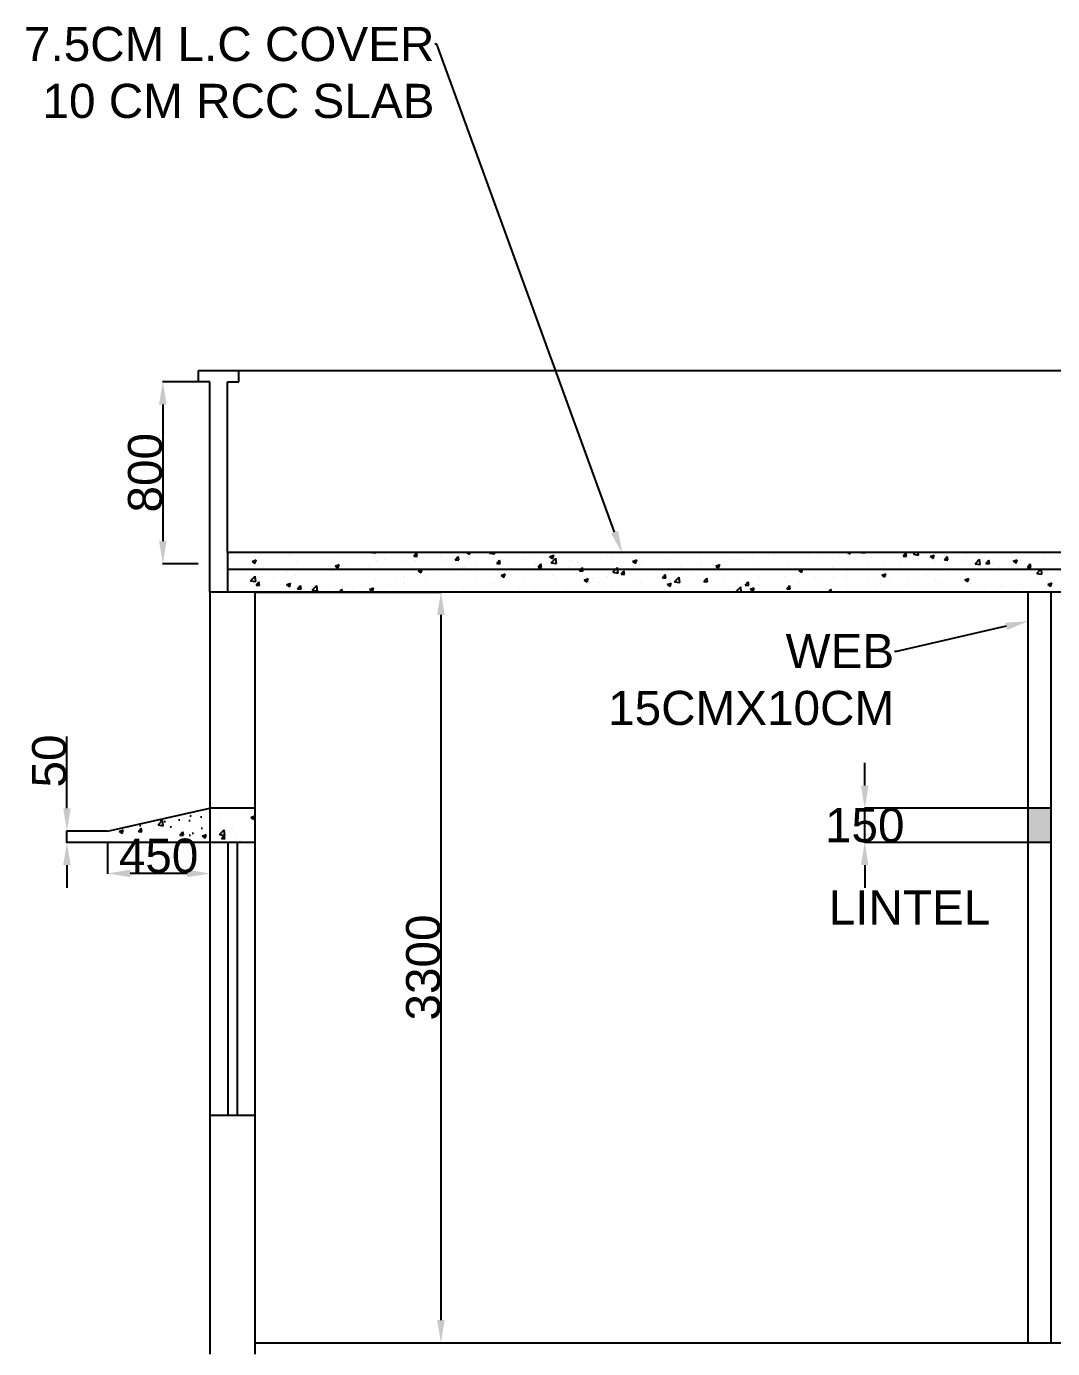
# Model space of a CAD drawing. Header units: millimetres. Extents: x -1589 to 35168, y -1989 to 23976.
# Drawn here: x -767 to 3745, y 17676 to 23488 of the extents above; entities that cross this region are included whole.
import ezdxf
from ezdxf import colors
from ezdxf.entities.mleader import LeaderData, LeaderLine
from ezdxf.math import Vec2, Vec3

# ---------------------------------------------------------------- set-up
doc = ezdxf.new("R2010")
doc.units = ezdxf.units.MM
doc.layers.get('0').update_dxf_attribs({"true_color": 0xc2ced6})
doc.styles.get("Standard").update_dxf_attribs({"font": 'arial.ttf'})
doc.dimstyles.new('ISO-25', dxfattribs={"dimtxt": 2.5, "dimasz": 2.5, "dimexe": 1.25, "dimexo": 0.625, "dimtad": 1, "dimtxsty": 'Standard', "dimcen": 2.5, "dimadec": 0, "dimazin": 0, "dimtfac": 1, "dimtmove": 0, "dimatfit": 3, "dimfxl": 1, "dimarcsym": 0})

# ---------------------------------------------------------------- blocks, each defined once
blk = doc.blocks.new('*D31')
at = {"color": 0, "lineweight": -2, "transparency": 16777216}
for p, q in [((2919, 20150.8), (2919, 20250.8)), ((3637.7, 20050.8), (2917.7, 20050.8)), ((2919, 19900.8), (2919, 20050.8)), ((3637.7, 19900.8), (2917.7, 19900.8)), ((2919, 19800.8), (2919, 19700.8))]:
    blk.add_line(p, q, dxfattribs=at)
at = {"color": 0, "transparency": 16777216}
for points in [[(2902.3, 20150.8), (2935.7, 20150.8), (2919, 20050.8)], [(2902.3, 19800.8), (2935.7, 19800.8), (2919, 19900.8)]]:
    blk.add_solid(points, dxfattribs=at)
at = {"layer": 'Defpoints', "color": 0, "transparency": 16777216}
for p in [(2919, 20050.8), (3638.3, 20050.8), (3638.3, 19900.8)]:
    blk.add_point(p, dxfattribs=at)
at = {"color": 0, "transparency": 16777216, "insert": (2919, 19975.8), "char_height": 150, "attachment_point": 5}
blk.add_mtext('150', dxfattribs=at)
blk = doc.blocks.new('*D33')
at = {"color": 0, "lineweight": -2, "transparency": 16777216}
for p, q in [((-11.5, 21925.8), (-168.5, 21925.8)), ((-167.3, 21825.8), (-167.3, 21225.8)), ((-11.5, 21125.8), (-168.5, 21125.8))]:
    blk.add_line(p, q, dxfattribs=at)
at = {"color": 0, "transparency": 16777216}
for points in [[(-183.9, 21825.8), (-150.6, 21825.8), (-167.3, 21925.8)], [(-183.9, 21225.8), (-150.6, 21225.8), (-167.3, 21125.8)]]:
    blk.add_solid(points, dxfattribs=at)
at = {"layer": 'Defpoints', "color": 0, "transparency": 16777216}
for p in [(-10.9, 21925.8), (-167.3, 21125.8), (-10.9, 21125.8)]:
    blk.add_point(p, dxfattribs=at)
at = {"color": 0, "transparency": 16777216, "insert": (-244.5, 21525.8), "char_height": 150, "attachment_point": 5, "rotation": 90}
blk.add_mtext('800', dxfattribs=at)
blk = doc.blocks.new('*D34')
at = {"color": 0, "lineweight": -2, "transparency": 16777216}
for p, q in [((-410.9, 19900.2), (-410.9, 19763)), ((39.1, 19900.2), (39.1, 19763)), ((-60.9, 19764.3), (-310.9, 19764.3))]:
    blk.add_line(p, q, dxfattribs=at)
at = {"color": 0, "transparency": 16777216}
for points in [[(-310.9, 19780.9), (-310.9, 19747.6), (-410.9, 19764.3)], [(-60.9, 19780.9), (-60.9, 19747.6), (39.1, 19764.3)]]:
    blk.add_solid(points, dxfattribs=at)
at = {"layer": 'Defpoints', "color": 0, "transparency": 16777216}
for p in [(-410.9, 19900.8), (39.1, 19900.8), (-410.9, 19764.3)]:
    blk.add_point(p, dxfattribs=at)
at = {"color": 0, "transparency": 16777216, "insert": (-185.9, 19841.5), "char_height": 150, "attachment_point": 5}
blk.add_mtext('450', dxfattribs=at)
blk = doc.blocks.new('*D35')
at = {"color": 0, "lineweight": -2, "transparency": 16777216}
for p, q in [((-589, 20050.8), (-589, 20366.5)), ((-411.5, 19950.8), (-590.2, 19950.8)), ((-589, 19900.8), (-589, 19950.8)), ((-411.5, 19900.8), (-590.2, 19900.8)), ((-589, 19800.8), (-589, 19700.8))]:
    blk.add_line(p, q, dxfattribs=at)
at = {"color": 0, "transparency": 16777216}
for points in [[(-605.6, 20050.8), (-572.3, 20050.8), (-589, 19950.8)], [(-605.6, 19800.8), (-572.3, 19800.8), (-589, 19900.8)]]:
    blk.add_solid(points, dxfattribs=at)
at = {"layer": 'Defpoints', "color": 0, "transparency": 16777216}
for p in [(-589, 19950.8), (-410.9, 19950.8), (-410.9, 19900.8)]:
    blk.add_point(p, dxfattribs=at)
at = {"color": 0, "transparency": 16777216, "insert": (-666.2, 20258.7), "char_height": 150, "attachment_point": 5, "rotation": 90}
blk.add_mtext('50', dxfattribs=at)
blk = doc.blocks.new('*D39')
at = {"color": 0, "lineweight": -2, "transparency": 16777216}
for p, q in [((239.7, 21000.8), (1056.7, 21000.8)), ((1055.5, 20900.8), (1055.5, 17800.8)), ((239.7, 17700.8), (1056.7, 17700.8))]:
    blk.add_line(p, q, dxfattribs=at)
at = {"color": 0, "transparency": 16777216}
for points in [[(1038.8, 20900.8), (1072.1, 20900.8), (1055.5, 21000.8)], [(1038.8, 17800.8), (1072.1, 17800.8), (1055.5, 17700.8)]]:
    blk.add_solid(points, dxfattribs=at)
at = {"layer": 'Defpoints', "color": 0, "transparency": 16777216}
for p in [(239.1, 21000.8), (239.1, 17700.8), (1055.5, 17700.8)]:
    blk.add_point(p, dxfattribs=at)
at = {"color": 0, "transparency": 16777216, "insert": (978.2, 19350.8), "char_height": 150, "attachment_point": 5, "rotation": 90}
blk.add_mtext('3300', dxfattribs=at)

msp = doc.modelspace()

# ---------------------------------------------------------------- hatches: boundary and pattern name
h = msp.add_hatch()
h.set_pattern_fill('AR-CONC', color=256)
h.paths.add_polyline_path([(39.07928, 20050.84737), (-410.92072, 19950.84737), (-410.92072, 19900.84737), (39.07928, 19900.84737)])
h = msp.add_hatch()
h.set_pattern_fill('AR-CONC', color=256)
h.paths.add_polyline_path([(339.07928, 16715.10329), (39.07928, 16715.10329), (39.07928, 16565.10329), (339.07928, 16565.10329)])
h.paths.add_polyline_path([(3739.07928, 16700.84737), (3639.07928, 16700.84737), (3639.07928, 16550.84737), (3739.07928, 16550.84737)])
h.paths.add_polyline_path([(3738.34289, 20050.84737), (3638.34289, 20050.84737), (3638.34289, 19900.84737), (3738.34289, 19900.84737)])

# ---------------------------------------------------------------- linework, layer by layer
for p, q in [((-10.92072, 21925.84737), (-10.92072, 21975.84737)), ((-10.92072, 21975.84737), (39.07928, 21975.84737)), ((39.07928, 21975.84737), (117.2048, 21975.84737)), ((117.2048, 21975.84737), (5139.07928, 21975.84737)), ((167.2048, 21925.84737), (167.2048, 21975.84737)), ((39.07928, 21925.84737), (-10.92072, 21925.84737)), ((39.07928, 21000.84737), (39.07928, 21925.84737)), ((117.2048, 21175.84737), (117.2048, 21925.84737)), ((117.2048, 21925.84737), (167.2048, 21925.84737)), ((5139.07928, 21175.84737), (117.2048, 21175.84737)), ((117.2048, 21175.84737), (117.2048, 21000.84737)), ((5139.07928, 21100.84737), (117.2048, 21100.84737)), ((5139.07928, 21000.84737), (39.07928, 21000.84737)), ((39.07928, 21000.84737), (39.07928, 17650.84737)), ((239.07928, 17650.84737), (239.07928, 21000.84737)), ((3638.34289, 17700.84737), (3638.34289, 21000.84737)), ((3738.34289, 17700.84737), (3738.34289, 21000.84737)), ((-410.92072, 19950.84737), (39.07928, 20050.84737)), ((239.07928, 20050.84737), (39.07928, 20050.84737)), ((3738.34289, 20050.84737), (3638.34289, 20050.84737)), ((39.07928, 19900.84737), (-410.92072, 19900.84737)), ((239.07928, 19900.84737), (39.07928, 19900.84737)), ((119.07928, 19900.84737), (119.07928, 18700.84737)), ((159.07928, 19900.84737), (159.07928, 18700.84737)), ((3738.34289, 19900.84737), (3638.34289, 19900.84737)), ((239.07928, 18700.84737), (39.07928, 18700.84737)), ((239.07928, 17700.84737), (7939.07928, 17700.84737)), ((3738.34289, 17700.84737), (5139.07928, 17700.84737))]:
    msp.add_line(p, q)
at = {"linetype": 'Continuous'}
for p, q in [((128.17617, 21174.38369), (128.17617, 21174.38369)), ((263.76676, 21168.65494), (263.76676, 21168.65494)), ((384.60516, 21170.12576), (384.60516, 21170.12576)), ((386.03492, 21160.43391), (386.03492, 21160.43391)), ((399.35736, 21162.9262), (399.35736, 21162.9262)), ((482.23283, 21173.09861), (482.23283, 21173.09861)), ((534.94795, 21157.19745), (534.94795, 21157.19745)), ((569.63093, 21159.70527), (569.63093, 21159.70527)), ((754.29476, 21175.00709), (769.47676, 21173.67884)), ((754.29477, 21175.00729), (754.99969, 21175.84737)), ((769.52513, 21173.68775), (769.12676, 21175.84737)), ((936.47942, 21159.068), (951.66143, 21157.73974)), ((936.47944, 21159.0682), (948.72455, 21173.66135)), ((951.70924, 21157.74856), (948.77234, 21173.66996)), ((1032.37214, 21174.06442), (1032.37214, 21174.06442)), ((1055.80922, 21157.22777), (1055.80922, 21157.22777)), ((1118.66411, 21143.12912), (1130.90922, 21157.72226)), ((1133.89335, 21141.80936), (1130.95645, 21157.73076)), ((1169.97681, 21175.84737), (1181.17076, 21168.29696)), ((1181.17265, 21168.2963), (1183.70632, 21175.84737)), ((1269.48856, 21172.34135), (1272.85257, 21175.84737)), ((1269.49758, 21172.32223), (1292.08748, 21168.81873)), ((1292.09066, 21168.83927), (1291.27539, 21175.84737)), ((1447.91914, 21160.71179), (1447.91914, 21160.71179)), ((1533.56704, 21156.47663), (1546.20157, 21147.95453)), ((1533.5735, 21156.49087), (1551.3582, 21163.31778)), ((1546.20345, 21147.95387), (1551.35362, 21163.30288)), ((1550.33072, 21160.58267), (1550.33072, 21160.58267)), ((1789.7994, 21162.47581), (1789.7994, 21162.47581)), ((1805.03975, 21155.7948), (1805.03975, 21155.7948)), ((1853.38571, 21170.84711), (1853.38571, 21170.84711)), ((2198.0977, 21164.52133), (2198.0977, 21164.52133)), ((2494.56153, 21168.61201), (2494.56153, 21168.61201)), ((2523.16001, 21167.64097), (2523.16001, 21167.64097)), ((2537.30476, 21171.98735), (2537.30476, 21171.98735)), ((2672.89536, 21166.2586), (2672.89536, 21166.2586)), ((2808.48595, 21160.52986), (2808.48595, 21160.52986)), ((2844.3364, 21175.84737), (2854.71042, 21168.85)), ((2844.35333, 21167.3003), (2844.35333, 21167.3003)), ((2854.71225, 21168.84937), (2857.06035, 21175.84737)), ((2905.26735, 21174.79482), (2920.44936, 21173.46656)), ((2905.26738, 21174.79511), (2906.15034, 21175.84737)), ((2920.49161, 21173.47435), (2920.05388, 21175.84737)), ((3087.45202, 21158.85572), (3102.63403, 21157.52747)), ((3087.45205, 21158.85602), (3099.69715, 21173.44917)), ((3102.67573, 21157.53515), (3099.73882, 21173.45655)), ((3133.36694, 21167.5135), (3141.36324, 21175.84737)), ((3133.37507, 21167.49626), (3155.96497, 21163.99276)), ((3155.96784, 21164.01128), (3154.59091, 21175.84737)), ((3207.1067, 21157.02967), (3219.74124, 21148.50757)), ((3207.11349, 21157.04464), (3224.8982, 21163.87155)), ((3219.74305, 21148.50695), (3224.89322, 21163.85596)), ((3257.15019, 21172.88901), (3257.15019, 21172.88901)), ((3269.63672, 21142.91694), (3281.88182, 21157.51008)), ((3284.85984, 21141.59596), (3281.92294, 21157.51736)), ((3297.29298, 21171.73341), (3297.29298, 21171.73341)), ((3372.84974, 21169.61853), (3372.84974, 21169.61853)), ((3432.88357, 21166.00467), (3432.88357, 21166.00467)), ((3494.23618, 21172.86253), (3494.23618, 21172.86253)), ((3568.47417, 21160.27592), (3568.47417, 21160.27592)), ((3729.97035, 21164.70154), (3729.97035, 21164.70154)), ((122.26796, 21133.19749), (122.26796, 21133.19749)), ((162.03481, 21130.94374), (162.03481, 21130.94374)), ((225.05819, 21135.58115), (237.69272, 21127.05905)), ((225.06438, 21135.59481), (242.84909, 21142.42172)), ((237.69464, 21127.05837), (242.84481, 21142.40738)), ((254.19223, 21152.24147), (254.19223, 21152.24147)), ((273.37256, 21108.85229), (273.37256, 21108.85229)), ((322.4486, 21152.06262), (322.4486, 21152.06262)), ((421.50174, 21134.27878), (421.50174, 21134.27878)), ((509.81361, 21101.83145), (509.81361, 21101.83145)), ((590.089, 21115.23872), (602.72353, 21106.71662)), ((590.09526, 21115.25252), (607.87996, 21122.07943)), ((602.72544, 21106.71595), (607.87561, 21122.06496)), ((639.41328, 21102.40821), (639.41328, 21102.40821)), ((641.73788, 21120.87543), (641.73788, 21120.87543)), ((670.53855, 21151.46871), (670.53855, 21151.46871)), ((735.61119, 21115.0729), (735.61119, 21115.0729)), ((772.15081, 21138.75972), (772.15081, 21138.75972)), ((806.12914, 21145.73997), (806.12914, 21145.73997)), ((896.02499, 21136.19178), (896.02499, 21136.19178)), ((900.44787, 21155.02044), (900.44787, 21155.02044)), ((941.71974, 21140.01122), (941.71974, 21140.01122)), ((955.12613, 21094.91024), (970.59289, 21100.84737)), ((959.6113, 21144.56308), (959.6113, 21144.56308)), ((967.75623, 21086.37353), (972.61276, 21100.84737)), ((970.59289, 21100.84737), (972.91084, 21101.73715)), ((972.61276, 21100.84737), (972.90641, 21101.72254)), ((1077.31033, 21134.28248), (1077.31033, 21134.28248)), ((1118.66409, 21143.1289), (1133.8461, 21141.80065)), ((1151.66078, 21109.85881), (1151.66078, 21109.85881)), ((1159.69646, 21107.39367), (1159.69646, 21107.39367)), ((1212.90093, 21128.55373), (1212.90093, 21128.55373)), ((1287.99352, 21123.6544), (1287.99352, 21123.6544)), ((1299.78996, 21135.2853), (1299.78996, 21135.2853)), ((1300.84876, 21127.18981), (1316.03077, 21125.86156)), ((1300.84878, 21127.19003), (1313.09388, 21141.78318)), ((1309.18758, 21099.20207), (1309.18758, 21099.20207)), ((1316.07747, 21125.87016), (1313.14056, 21141.79156)), ((1348.49152, 21122.82499), (1348.49152, 21122.82499)), ((1419.91779, 21142.69838), (1419.91779, 21142.69838)), ((1469.60137, 21120.32094), (1469.60137, 21120.32094)), ((1483.03343, 21111.25072), (1498.21544, 21109.92246)), ((1483.03345, 21111.25095), (1495.27855, 21125.84409)), ((1484.08212, 21117.09625), (1484.08212, 21117.09625)), ((1498.26158, 21109.93097), (1495.32467, 21125.85237)), ((1508.78138, 21104.94182), (1508.78138, 21104.94182)), ((1533.18769, 21128.69224), (1533.18769, 21128.69224)), ((1540.5676, 21130.29902), (1560.35128, 21150.91786)), ((1540.57647, 21130.28021), (1563.16637, 21126.77671)), ((1563.1695, 21126.79692), (1560.36328, 21150.91926)), ((1619.67271, 21111.3675), (1619.67271, 21111.3675)), ((1629.3856, 21141.35694), (1629.3856, 21141.35694)), ((1656.91056, 21130.36831), (1656.91056, 21130.36831)), ((1665.21812, 21095.31186), (1669.86296, 21100.84737)), ((1669.86296, 21100.84737), (1677.46322, 21109.90501)), ((1679.18109, 21100.84737), (1677.50879, 21109.91317)), ((1680.44569, 21093.99177), (1679.18109, 21100.84737)), ((1755.26331, 21105.63876), (1755.26331, 21105.63876)), ((1807.46344, 21111.33234), (1807.46344, 21111.33234)), ((1811.64664, 21088.25669), (1823.72734, 21100.84737)), ((1823.72734, 21100.84737), (1831.43032, 21108.87554)), ((1832.37622, 21100.84737), (1831.44212, 21108.87691)), ((1834.24834, 21084.75456), (1832.37622, 21100.84737)), ((1890.8539, 21099.91001), (1890.8539, 21099.91001)), ((1898.59785, 21136.1342), (1911.23238, 21127.6121)), ((1898.60437, 21136.14858), (1916.38908, 21142.97549)), ((1911.23424, 21127.61145), (1916.38442, 21142.96046)), ((1937.87637, 21129.21663), (1937.87637, 21129.21663)), ((2043.17776, 21104.45011), (2043.17776, 21104.45011)), ((2066.17343, 21145.47735), (2066.17343, 21145.47735)), ((2106.76407, 21112.82141), (2106.76407, 21112.82141)), ((2198.30316, 21117.75903), (2198.30316, 21117.75903)), ((2202.96199, 21125.4861), (2202.96199, 21125.4861)), ((2263.62866, 21115.79177), (2276.26319, 21107.26967)), ((2263.63525, 21115.8063), (2281.41996, 21122.63321)), ((2276.26504, 21107.26903), (2281.41521, 21122.61803)), ((2325.42202, 21097.85058), (2325.42202, 21097.85058)), ((2346.43234, 21143.18552), (2346.43234, 21143.18552)), ((2363.37578, 21146.60498), (2363.37578, 21146.60498)), ((2426.9621, 21154.97628), (2426.9621, 21154.97628)), ((2453.71908, 21114.11131), (2453.71908, 21114.11131)), ((2585.64335, 21133.15529), (2585.64335, 21133.15529)), ((2628.66613, 21095.46401), (2642.69025, 21100.84737)), ((2641.29583, 21086.9266), (2645.96678, 21100.84737)), ((2642.69025, 21100.84737), (2646.45083, 21102.29092)), ((2645.96678, 21100.84737), (2646.44601, 21102.27561)), ((2716.05628, 21151.03958), (2716.05628, 21151.03958)), ((2776.53837, 21109.61527), (2776.53837, 21109.61527)), ((2936.95217, 21130.73414), (2936.95217, 21130.73414)), ((2944.07655, 21154.80112), (2944.07655, 21154.80112)), ((2973.189, 21101.78925), (2973.189, 21101.78925)), ((3000.53848, 21139.10544), (3000.53848, 21139.10544)), ((3076.59138, 21118.76555), (3076.59138, 21118.76555)), ((3079.66714, 21149.07237), (3079.66714, 21149.07237)), ((3096.73639, 21151.77014), (3096.73639, 21151.77014)), ((3103.60193, 21119.67354), (3103.60193, 21119.67354)), ((3215.25774, 21143.34363), (3215.25774, 21143.34363)), ((3224.72056, 21144.19204), (3224.72056, 21144.19204)), ((3231.89899, 21135.93426), (3231.89899, 21135.93426)), ((3269.63669, 21142.91663), (3284.8187, 21141.58838)), ((3350.84833, 21137.61488), (3350.84833, 21137.61488)), ((3363.82325, 21154.97824), (3363.82325, 21154.97824)), ((3404.44598, 21125.47118), (3424.22966, 21146.09002)), ((3404.45396, 21125.45425), (3427.04386, 21121.95075)), ((3427.04668, 21121.96893), (3424.24046, 21146.09128)), ((3433.71198, 21113.84856), (3433.71198, 21113.84856)), ((3451.82136, 21126.97754), (3467.00337, 21125.64928)), ((3451.82139, 21126.97785), (3464.06649, 21141.571)), ((3467.04395, 21125.65676), (3464.10705, 21141.57816)), ((3486.43893, 21131.88614), (3486.43893, 21131.88614)), ((3510.52855, 21114.86331), (3510.52855, 21114.86331)), ((3572.13751, 21136.68724), (3584.77205, 21128.16514)), ((3572.14437, 21136.70236), (3589.92907, 21143.52927)), ((3574.11487, 21123.2346), (3574.11487, 21123.2346)), ((3581.84116, 21139.27505), (3581.84116, 21139.27505)), ((3584.77384, 21128.16452), (3589.92402, 21143.51353)), ((3619.44464, 21104.56822), (3619.44464, 21104.56822)), ((3622.02952, 21126.1574), (3622.02952, 21126.1574)), ((3634.00603, 21111.03845), (3649.18803, 21109.71019)), ((3634.00606, 21111.03876), (3646.25116, 21125.63191)), ((3649.22806, 21109.71757), (3646.29116, 21125.63897)), ((3670.31278, 21135.8993), (3670.31278, 21135.8993)), ((3675.52502, 21083.42885), (3692.23801, 21100.84737)), ((3692.23801, 21100.84737), (3695.3087, 21104.04769)), ((3695.69175, 21100.84737), (3695.3193, 21104.04893)), ((3698.12552, 21079.92658), (3695.69175, 21100.84737)), ((3704.06476, 21154.54718), (3704.06476, 21154.54718)), ((119.17936, 21048.64245), (119.17936, 21048.64245)), ((125.24338, 21083.4258), (125.24338, 21083.4258)), ((218.8473, 21051.04221), (238.63098, 21071.66105)), ((218.85676, 21051.02214), (241.44666, 21047.51864)), ((241.45001, 21047.5402), (238.64378, 21071.66254)), ((242.98419, 21031.7677), (255.22929, 21046.36085)), ((251.10363, 21067.68643), (251.10363, 21067.68643)), ((258.21565, 21030.44839), (255.27875, 21046.36979)), ((255.62894, 21051.88204), (255.62894, 21051.88204)), ((319.21526, 21060.25334), (319.21526, 21060.25334)), ((376.67877, 21033.32961), (394.46348, 21040.15652)), ((381.51656, 21085.57072), (381.51656, 21085.57072)), ((389.30902, 21024.79318), (394.45919, 21040.14219)), ((415.41317, 21072.91803), (415.41317, 21072.91803)), ((575.82696, 21094.03691), (575.82696, 21094.03691)), ((769.06221, 21054.20468), (769.06221, 21054.20468)), ((855.40241, 21059.00583), (855.40241, 21059.00583)), ((892.79164, 21044.3825), (892.79164, 21044.3825)), ((897.35927, 21070.4654), (897.35927, 21070.4654)), ((955.11981, 21094.89629), (967.75434, 21086.37419)), ((988.98955, 21057.0472), (988.98955, 21057.0472)), ((1003.53159, 21084.43232), (1003.53159, 21084.43232)), ((1029.28353, 21089.50938), (1029.28353, 21089.50938)), ((1149.40335, 21078.16608), (1149.40335, 21078.16608)), ((1212.52302, 21054.08884), (1212.52302, 21054.08884)), ((1212.98966, 21086.53737), (1212.98966, 21086.53737)), ((1320.15062, 21074.55386), (1332.78515, 21066.03176)), ((1320.15701, 21074.56795), (1337.94172, 21081.39486)), ((1332.78703, 21066.0311), (1337.9372, 21081.38011)), ((1360.6522, 21079.51533), (1360.6522, 21079.51533)), ((1416.82919, 21058.14334), (1416.82919, 21058.14334)), ((1547.24212, 21076.02763), (1547.24212, 21076.02763)), ((1562.56594, 21041.17636), (1562.56594, 21041.17636)), ((1665.2181, 21095.31162), (1680.4001, 21093.98337)), ((1675.53917, 21092.28836), (1675.53917, 21092.28836)), ((1685.18143, 21054.21143), (1697.81596, 21045.68933)), ((1685.18789, 21054.22567), (1702.97259, 21061.05258)), ((1697.81782, 21045.68868), (1702.968, 21061.03769)), ((1722.97973, 21062.29524), (1722.97973, 21062.29524)), ((1753.91562, 21041.47956), (1753.91562, 21041.47956)), ((1786.56605, 21070.66654), (1786.56605, 21070.66654)), ((1811.65536, 21088.2382), (1834.24526, 21084.7347)), ((1847.40277, 21079.37253), (1862.58477, 21078.04428)), ((1847.40279, 21079.37277), (1859.64789, 21093.96592)), ((1862.6298, 21078.05258), (1859.6929, 21093.97398)), ((1882.76396, 21083.33123), (1882.76396, 21083.33123)), ((1902.0448, 21066.90605), (1902.0448, 21066.90605)), ((1934.78777, 21044.66159), (1934.78777, 21044.66159)), ((2026.4445, 21094.18127), (2026.4445, 21094.18127)), ((2029.58743, 21063.43344), (2044.76944, 21062.10518)), ((2029.58746, 21063.43369), (2041.83256, 21078.02684)), ((2044.81392, 21062.11338), (2041.87701, 21078.03478)), ((2050.17398, 21092.33254), (2050.17398, 21092.33254)), ((2050.21876, 21033.88338), (2068.00347, 21040.71029)), ((2062.84862, 21025.34626), (2067.99879, 21040.69527)), ((2063.08482, 21060.92231), (2063.08482, 21060.92231)), ((2082.72568, 21046.21436), (2102.50936, 21066.83321)), ((2082.73426, 21046.19618), (2105.32416, 21042.69268)), ((2105.32718, 21042.71221), (2102.52096, 21066.83456)), ((2162.03509, 21088.45253), (2162.03509, 21088.45253)), ((2195.00909, 21079.96629), (2195.00909, 21079.96629)), ((2211.7721, 21047.49434), (2226.95411, 21046.16609)), ((2211.77213, 21047.4946), (2224.01723, 21062.08775)), ((2226.99803, 21046.17418), (2224.06113, 21062.09558)), ((2296.55612, 21046.4244), (2296.55612, 21046.4244)), ((2297.62569, 21082.72378), (2297.62569, 21082.72378)), ((2360.14243, 21054.7957), (2360.14243, 21054.7957)), ((2393.95679, 21031.55552), (2406.2019, 21046.14866)), ((2409.18214, 21030.23499), (2406.24524, 21046.15639)), ((2433.21629, 21076.99504), (2433.21629, 21076.99504)), ((2456.34035, 21067.4604), (2456.34035, 21067.4604)), ((2568.80688, 21071.26629), (2568.80688, 21071.26629)), ((2582.55474, 21048.60025), (2582.55474, 21048.60025)), ((2616.75414, 21088.57927), (2616.75414, 21088.57927)), ((2628.65947, 21095.44933), (2641.29401, 21086.92723)), ((2632.20383, 21042.48608), (2632.20383, 21042.48608)), ((2680.34046, 21096.95057), (2680.34046, 21096.95057)), ((2704.39748, 21065.53755), (2704.39748, 21065.53755)), ((2712.96767, 21066.48454), (2712.96767, 21066.48454)), ((2780.33301, 21067.91257), (2780.33301, 21067.91257)), ((2839.98807, 21059.80881), (2839.98807, 21059.80881)), ((2841.26473, 21082.74526), (2841.26473, 21082.74526)), ((2928.46219, 21093.33906), (2928.46219, 21093.33906)), ((2975.57867, 21054.08006), (2975.57867, 21054.08006)), ((2993.69028, 21075.1069), (3006.32482, 21066.5848)), ((2993.697, 21075.12173), (3011.48171, 21081.94864)), ((3006.32663, 21066.58418), (3011.4768, 21081.93319)), ((3029.91673, 21051.58956), (3029.91673, 21051.58956)), ((3111.16926, 21048.35132), (3111.16926, 21048.35132)), ((3137.45362, 21062.99558), (3137.45362, 21062.99558)), ((3190.33053, 21072.70844), (3190.33053, 21072.70844)), ((3228.81038, 21051.37922), (3228.81038, 21051.37922)), ((3246.75986, 21042.62257), (3246.75986, 21042.62257)), ((3253.91684, 21081.07973), (3253.91684, 21081.07973)), ((3285.5828, 21088.42207), (3285.5828, 21088.42207)), ((3350.11476, 21093.74443), (3350.11476, 21093.74443)), ((3358.72109, 21054.76447), (3371.35563, 21046.24237)), ((3358.72788, 21054.77944), (3376.51259, 21061.60635)), ((3360.73465, 21070.4232), (3360.73465, 21070.4232)), ((3371.35742, 21046.24175), (3376.5076, 21061.59076)), ((3491.14758, 21088.30749), (3491.14758, 21088.30749)), ((3675.53286, 21083.41223), (3698.12276, 21079.90873)), ((3678.84622, 21050.3863), (3678.84622, 21050.3863)), ((3723.75876, 21034.43716), (3741.54346, 21041.26407)), ((3736.38822, 21025.89933), (3741.53839, 21041.24834)), ((132.26951, 21010.47195), (132.26951, 21010.47195)), ((214.30475, 21038.86174), (214.30475, 21038.86174)), ((242.98417, 21031.76752), (258.16618, 21030.43927)), ((267.86011, 21004.74321), (267.86011, 21004.74321)), ((349.89534, 21033.13299), (349.89534, 21033.13299)), ((376.67258, 21033.31595), (389.30711, 21024.79385)), ((378.42795, 21001.01568), (378.42795, 21001.01568)), ((425.16884, 21015.82843), (440.35085, 21014.50018)), ((425.16886, 21015.82861), (437.41396, 21030.42176)), ((440.39977, 21014.5092), (437.46286, 21030.4306)), ((485.48594, 21027.40425), (485.48594, 21027.40425)), ((489.92635, 21008.99988), (509.71002, 21029.61872)), ((489.93566, 21008.98013), (512.52556, 21005.47663)), ((506.72501, 21017.27641), (506.72501, 21017.27641)), ((512.52885, 21005.49784), (509.72262, 21029.62019)), ((559.14405, 21008.15285), (559.14405, 21008.15285)), ((572.59362, 21002.22763), (572.59362, 21002.22763)), ((608.15725, 21000.84737), (619.59863, 21014.48267)), ((622.16379, 21000.84737), (619.64698, 21014.4914)), ((621.07653, 21021.6755), (621.07653, 21021.6755)), ((638.64928, 21036.32039), (638.64928, 21036.32039)), ((668.79153, 21014.89233), (668.79153, 21014.89233)), ((707.27323, 21033.57934), (707.27323, 21033.57934)), ((741.70339, 21012.97352), (754.33792, 21004.45142)), ((741.70965, 21012.98733), (759.49436, 21019.81424)), ((754.33981, 21004.45076), (759.48999, 21019.79977)), ((756.66713, 21015.94676), (756.66713, 21015.94676)), ((829.20532, 21036.01121), (829.20532, 21036.01121)), ((892.25773, 21010.21802), (892.25773, 21010.21802)), ((916.26466, 21003.23586), (916.26466, 21003.23586)), ((1026.19493, 21004.95435), (1026.19493, 21004.95435)), ((1027.84832, 21004.48927), (1027.84832, 21004.48927)), ((1064.39384, 21028.66235), (1064.39384, 21028.66235)), ((1156.60786, 21022.83864), (1156.60786, 21022.83864)), ((1284.90492, 21039.09936), (1284.90492, 21039.09936)), ((1402.78171, 21020.14037), (1402.78171, 21020.14037)), ((1466.36803, 21028.51167), (1466.36803, 21028.51167)), ((1605.78644, 21016.05307), (1605.78644, 21016.05307)), ((1672.45057, 21007.73332), (1672.45057, 21007.73332)), ((1804.37484, 21026.7773), (1804.37484, 21026.7773)), ((1976.35809, 21004.26953), (1976.35809, 21004.26953)), ((2039.94441, 21012.64083), (2039.94441, 21012.64083)), ((2050.21224, 21033.869), (2062.84677, 21025.3469)), ((2136.14232, 21025.30553), (2136.14232, 21025.30553)), ((2322.33342, 21013.29555), (2322.33342, 21013.29555)), ((2353.80472, 21004.17204), (2373.5884, 21024.79088)), ((2353.81315, 21004.15417), (2375.13474, 21000.84737)), ((2376.38537, 21000.84737), (2373.5998, 21024.79221)), ((2393.95677, 21031.55525), (2409.13878, 21030.227)), ((2415.24305, 21013.52657), (2427.87759, 21005.00447)), ((2415.24964, 21013.5411), (2433.03435, 21020.36801)), ((2427.87941, 21005.00383), (2433.02959, 21020.35284)), ((2450.63048, 21029.55627), (2450.63048, 21029.55627)), ((2484.07465, 21017.05959), (2484.07465, 21017.05959)), ((2576.14144, 21015.61616), (2591.32345, 21014.28791)), ((2576.14146, 21015.61643), (2588.38657, 21030.20958)), ((2591.36625, 21014.29579), (2588.42935, 21030.21719)), ((2709.71871, 21009.43469), (2709.71871, 21009.43469)), ((2759.3079, 21000.84737), (2770.57124, 21014.27049)), ((2773.09091, 21000.84737), (2770.61346, 21014.278)), ((2841.19526, 21012.1426), (2841.19526, 21012.1426)), ((2870.1325, 21030.55357), (2870.1325, 21030.55357)), ((2933.71882, 21038.92487), (2933.71882, 21038.92487)), ((2970.1004, 21017.23421), (2970.1004, 21017.23421)), ((2989.32444, 21037.56909), (2989.32444, 21037.56909)), ((3100.51333, 21035.1185), (3100.51333, 21035.1185)), ((3382.35045, 21036.89383), (3382.35045, 21036.89383)), ((3443.70889, 21014.68273), (3443.70889, 21014.68273)), ((3488.05898, 21003.75245), (3488.05898, 21003.75245)), ((3507.29521, 21023.05403), (3507.29521, 21023.05403)), ((3517.94105, 21031.16509), (3517.94105, 21031.16509)), ((3530.71704, 21024.95981), (3530.71704, 21024.95981)), ((3603.49312, 21035.71873), (3603.49312, 21035.71873)), ((3616.35603, 21020.01318), (3616.35603, 21020.01318)), ((3653.53164, 21025.43634), (3653.53164, 21025.43634)), ((3723.75191, 21034.42204), (3736.38644, 21025.89994)), ((82.11612, 20033.98198), (82.11612, 20033.98198)), ((161.0087, 20034.20546), (161.0087, 20034.20546)), ((219.27683, 20010.11092), (231.91136, 20001.58882)), ((219.28269, 20010.12386), (237.0674, 20016.95077)), ((224.59502, 20042.57675), (224.59502, 20042.57675)), ((231.91318, 20001.58818), (237.06335, 20016.93719)), ((79.02752, 19949.42695), (79.02752, 19949.42695)), ((82.46789, 19935.21072), (102.25157, 19955.82957)), ((82.47691, 19935.1916), (105.06681, 19931.6881)), ((85.50541, 19991.78808), (85.50541, 19991.78808)), ((105.06999, 19931.70864), (102.26377, 19955.83099)), ((112.51023, 19966.96044), (112.51023, 19966.96044)), ((139.06076, 19957.66956), (139.06076, 19957.66956)), ((157.77535, 19942.39618), (157.77535, 19942.39618)), ((210.95179, 19968.47093), (210.95179, 19968.47093)), ((221.096, 19986.05934), (221.096, 19986.05934)), ((90.07536, 19917.30464), (105.25737, 19915.97639)), ((90.07538, 19917.3048), (102.32048, 19931.89795)), ((94.18904, 19934.02488), (94.18904, 19934.02488)), ((105.30462, 19915.9851), (102.36772, 19931.9065)), ((173.37247, 19911.19047), (173.37247, 19911.19047))]:
    msp.add_line(p, q, dxfattribs=at)

# ---------------------------------------------------------------- texts
at = {"insert": (2760.60161, 19689.55833), "char_height": 150, "attachment_point": 1}
msp.add_mtext('LINTEL', dxfattribs=at)

# ---------------------------------------------------------------- dimensions: what is measured, and where the dimension line sits
for p1, p2, distance, picture, middle in [((-10.92072, 21925.84737), (-10.92072, 21125.84737), -156.3607, '*D33', (-244.49237, 21525.84737)), ((-410.92072, 19900.84737), (-410.92072, 19950.84737), 178.03033, '*D35', (-666.162, 20258.65177))]:
    dim = msp.add_aligned_dim(p1=p1, p2=p2, distance=distance, dimstyle='ISO-25', override={"dimtxt": 150, "dimasz": 100})
    dim.commit()
    dim.dimension.update_dxf_attribs({"geometry": picture, "text_midpoint": middle})
dim = msp.add_linear_dim(base=(1055.47029, 17700.84737), p1=(239.07928, 21000.84737), p2=(239.07928, 17700.84737), angle=90, dimstyle='ISO-25', override={"dimtxt": 150, "dimasz": 100})
dim.commit()
dim.dimension.update_dxf_attribs({"geometry": '*D39', "text_midpoint": (978.20818, 19350.84737)})
dim = msp.add_linear_dim(base=(2918.99179, 20050.84737), p1=(3638.34289, 19900.84737), p2=(3638.34289, 20050.84737), angle=90, dimstyle='ISO-25', override={"dimtxt": 150, "dimasz": 100})
dim.commit()
dim.dimension.update_dxf_attribs({"geometry": '*D31', "text_midpoint": (2918.99179, 19975.84737), "dimtype": 160, "text_rotation": 180})
dim = msp.add_linear_dim(base=(-410.92072, 19764.27093), p1=(39.07928, 19900.84737), p2=(-410.92072, 19900.84737), dimstyle='ISO-25', override={"dimtxt": 150, "dimasz": 100})
dim.commit()
dim.dimension.update_dxf_attribs({"geometry": '*D34', "text_midpoint": (-185.92072, 19841.48187)})

# ---------------------------------------------------------------- leaders
ml = msp.add_multileader_mtext('Standard')
ml.set_content('7.5CM L.C COVER^J10 CM RCC SLAB', color=256)
ml.set_leader_properties()
ml.build(insert=Vec2(0, 0))
ml.multileader.update_dxf_attribs({"arrow_head_size": 100})
ctx = ml.context
ctx.base_point, ctx.char_height, ctx.arrow_head_size, ctx.plane_origin = Vec3(-767.3963, 23409.2455), 150, 100, Vec3(1853.38571, 21170.84711)
ctx.text_align_type = 2
notes = []
notes.append((ctx, [(0, (1, 1, 0), (1036.92975, 23409.2455), (-1, 0), 8, [(0, [(1853.38571, 21170.84711)], 0, [])])]))
ctx.mtext.insert, ctx.mtext.alignment, ctx.mtext.flow_direction = Vec3(1026.92975, 23485.52449), 3, 5
ml = msp.add_multileader_mtext('Standard')
ml.set_content('WEB^J15CMX10CM', color=256)
ml.set_leader_properties()
ml.build(insert=Vec2(0, 0))
ml.multileader.update_dxf_attribs({"arrow_head_size": 100})
ctx = ml.context
ctx.base_point, ctx.char_height, ctx.arrow_head_size, ctx.plane_origin = Vec3(1827.37222, 20740.69612), 150, 100, Vec3(3638.34289, 20873.07853)
ctx.text_align_type = 2
notes.append((ctx, [(0, (1, 1, 0), (3058.4036, 20740.69612), (-1, 0), 8, [(0, [(3638.34289, 20873.07853)], 0, [])])]))
ctx.mtext.insert, ctx.mtext.alignment, ctx.mtext.flow_direction = Vec3(3048.4036, 20816.97511), 3, 5
for ctx, leaders in notes:
    for number, flags, end, landing, length, lines in leaders:
        leader = LeaderData()
        leader.index, (leader.has_last_leader_line, leader.has_dogleg_vector, leader.attachment_direction) = number, flags
        leader.last_leader_point, leader.dogleg_vector, leader.dogleg_length = Vec3(end), Vec3(landing), length
        for number, points, colour, breaks in lines:
            line = LeaderLine()
            line.index, line.vertices, line.color, line.breaks = number, Vec3.list(points), colors.encode_raw_color(colour), breaks
            leader.lines.append(line)
        ctx.leaders.append(leader)

doc.saveas('drawing.dxf')
